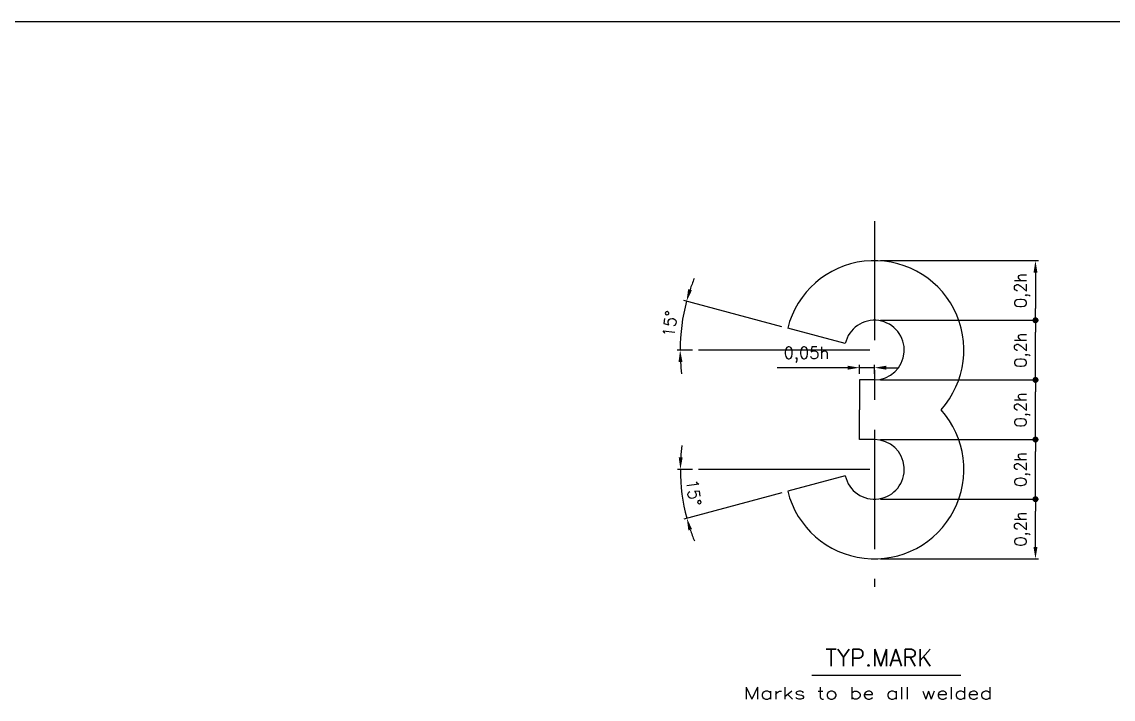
# Model space of a CAD drawing. Extents: x -79364 to 3230, y 28528 to 72157.
# Drawn here: x -46222 to -27924, y 59755 to 71113 of the extents above; entities that cross this region are included whole.
import ezdxf

# ---------------------------------------------------------------- set-up
doc = ezdxf.new("R2010")
doc.units = 0
doc.header["$LTSCALE"] = 500
doc.linetypes.add('CENTER', pattern=[7, 4, -1, 1, -1])
doc.layers.get('0').update_dxf_attribs({"linetype": 'CONTINUOUS'})
doc.layers.get('DEFPOINTS').update_dxf_attribs({"linetype": 'CONTINUOUS'})
doc.layers.add('AM_5', color=1, linetype='CONTINUOUS', lineweight=25)
for name, color, linetype in [('S0CE1', 1, 'CENTER'), ('S0CO1', 1, 'CONTINUOUS'), ('S0CO2', 2, 'CONTINUOUS'), ('S0DIM', 2, 'CONTINUOUS'), ('S0TX3', 3, 'CONTINUOUS')]:
    doc.layers.add(name, color=color, linetype=linetype)
doc.styles.add('35', font='romans', dxfattribs={"height": 350})
doc.styles.add('ROMANS', font='romans.shx', dxfattribs={"height": 200})
doc.dimstyles.new('ORGINAL$0', dxfattribs={"dimscale": 50, "dimtxt": 2, "dimasz": 2, "dimexe": 0.5, "dimexo": 1, "dimgap": 1, "dimtad": 1, "dimdec": 0, "dimdsep": 46, "dimtxsty": 'ROMANS', "dimcen": 0, "dimclrd": 1, "dimclre": 1, "dimclrt": 2, "dimadec": 0, "dimazin": 0, "dimtfac": 1, "dimtdec": 0, "dimtmove": 0, "dimatfit": 3, "dimfxl": 1, "dimtvp": 100, "dimtolj": 1, "dimarcsym": 0})
doc.dimstyles.new('ORGINAL$2', dxfattribs={"dimscale": 50, "dimtxt": 2, "dimasz": 2, "dimexe": 0.5, "dimexo": 1, "dimgap": 1, "dimtad": 1, "dimdec": 0, "dimdsep": 46, "dimtxsty": 'ROMANS', "dimcen": 0, "dimclrd": 1, "dimclre": 1, "dimclrt": 2, "dimadec": 0, "dimazin": 0, "dimtfac": 1, "dimtdec": 0, "dimtmove": 0, "dimatfit": 3, "dimfxl": 1, "dimtvp": 100, "dimtolj": 1, "dimarcsym": 0})

# ---------------------------------------------------------------- blocks, each defined once
blk = doc.blocks.new('GENDOT')
blk.add_line((0, 0), (-1, 0))
at = {"const_width": 0.25}
blk.add_lwpolyline([(-0.125, 0, 1), (0.125, 0, 1)], format="xyb", close=True, dxfattribs=at)
blk = doc.blocks.new('*D77')
at = {"layer": 'AM_5', "color": 1, "lineweight": -2, "transparency": 16777216}
for p, q in [((-31827, 67108), (-29177, 67108)), ((-29227, 66908), (-29227, 66308)), ((-31827, 66108), (-29177, 66108))]:
    blk.add_line(p, q, dxfattribs=at)
at = {"layer": 'AM_5', "color": 1, "transparency": 16777216}
blk.add_solid([(-29260, 66908), (-29194, 66908), (-29227, 67108)], dxfattribs=at)
at = {"layer": 'DEFPOINTS', "color": 0, "transparency": 16777216}
for p in [(-31927, 67108), (-31927, 66108), (-29227, 66108)]:
    blk.add_point(p, dxfattribs=at)
at = {"layer": 'AM_5', "color": 1, "lineweight": -2, "transparency": 16777216, "xscale": 200, "yscale": 200, "zscale": 200, "rotation": 270}
blk.add_blockref('GENDOT', (-29227, 66108), dxfattribs=at)
at = {"layer": 'AM_5', "color": 2, "transparency": 16777216, "insert": (-29446, 66608), "char_height": 200, "attachment_point": 5, "rotation": 90, "style": 'ROMANS'}
blk.add_mtext('\\A1;0,2h', dxfattribs=at)
blk = doc.blocks.new('*D78')
at = {"layer": 'AM_5', "color": 1, "lineweight": -2, "transparency": 16777216}
for p, q in [((-31827, 66108), (-29177, 66108)), ((-29227, 65308), (-29227, 65908)), ((-31827, 65108), (-29177, 65108))]:
    blk.add_line(p, q, dxfattribs=at)
at = {"layer": 'DEFPOINTS', "color": 0, "transparency": 16777216}
for p in [(-31927, 66108), (-29227, 66108), (-31927, 65108)]:
    blk.add_point(p, dxfattribs=at)
at = {"layer": 'AM_5', "color": 1, "lineweight": -2, "transparency": 16777216, "xscale": 200, "yscale": 200, "zscale": 200}
for p, rotation in [((-29227, 66108), 90), ((-29227, 65108), 270)]:
    blk.add_blockref('GENDOT', p, dxfattribs=dict(at, rotation=rotation))
at = {"layer": 'AM_5', "color": 2, "transparency": 16777216, "insert": (-29446, 65608), "char_height": 200, "attachment_point": 5, "rotation": 90, "style": 'ROMANS'}
blk.add_mtext('\\A1;0,2h', dxfattribs=at)
blk = doc.blocks.new('*D79')
at = {"layer": 'AM_5', "color": 1, "lineweight": -2, "transparency": 16777216}
for p, q in [((-31827, 65108), (-29177, 65108)), ((-29227, 64308), (-29227, 64908)), ((-31827, 64108), (-29177, 64108))]:
    blk.add_line(p, q, dxfattribs=at)
at = {"layer": 'DEFPOINTS', "color": 0, "transparency": 16777216}
for p in [(-31927, 65108), (-29227, 65108), (-31927, 64108)]:
    blk.add_point(p, dxfattribs=at)
at = {"layer": 'AM_5', "color": 1, "lineweight": -2, "transparency": 16777216, "xscale": 200, "yscale": 200, "zscale": 200}
for p, rotation in [((-29227, 65108), 90), ((-29227, 64108), 270)]:
    blk.add_blockref('GENDOT', p, dxfattribs=dict(at, rotation=rotation))
at = {"layer": 'AM_5', "color": 2, "transparency": 16777216, "insert": (-29446, 64608), "char_height": 200, "attachment_point": 5, "rotation": 90, "style": 'ROMANS'}
blk.add_mtext('\\A1;0,2h', dxfattribs=at)
blk = doc.blocks.new('*D80')
at = {"layer": 'AM_5', "color": 1, "lineweight": -2, "transparency": 16777216}
for p, q in [((-31827, 64108), (-29177, 64108)), ((-29227, 63308), (-29227, 63908)), ((-31827, 63108), (-29177, 63108))]:
    blk.add_line(p, q, dxfattribs=at)
at = {"layer": 'DEFPOINTS', "color": 0, "transparency": 16777216}
for p in [(-31927, 64108), (-29227, 64108), (-31927, 63108)]:
    blk.add_point(p, dxfattribs=at)
at = {"layer": 'AM_5', "color": 1, "lineweight": -2, "transparency": 16777216, "xscale": 200, "yscale": 200, "zscale": 200}
for p, rotation in [((-29227, 64108), 90), ((-29227, 63108), 270)]:
    blk.add_blockref('GENDOT', p, dxfattribs=dict(at, rotation=rotation))
at = {"layer": 'AM_5', "color": 2, "transparency": 16777216, "insert": (-29446, 63608), "char_height": 200, "attachment_point": 5, "rotation": 90, "style": 'ROMANS'}
blk.add_mtext('\\A1;0,2h', dxfattribs=at)
blk = doc.blocks.new('*D81')
at = {"layer": 'AM_5', "color": 1, "lineweight": -2, "transparency": 16777216}
for p, q in [((-31827, 63108), (-29177, 63108)), ((-29227, 62308), (-29227, 62908)), ((-31827, 62108), (-29177, 62108))]:
    blk.add_line(p, q, dxfattribs=at)
at = {"layer": 'AM_5', "color": 1, "transparency": 16777216}
blk.add_solid([(-29260, 62308), (-29194, 62308), (-29227, 62108)], dxfattribs=at)
at = {"layer": 'DEFPOINTS', "color": 0, "transparency": 16777216}
for p in [(-31927, 63108), (-29227, 63108), (-31927, 62108)]:
    blk.add_point(p, dxfattribs=at)
at = {"layer": 'AM_5', "color": 1, "lineweight": -2, "transparency": 16777216, "xscale": 200, "yscale": 200, "zscale": 200, "rotation": 90}
blk.add_blockref('GENDOT', (-29227, 63108), dxfattribs=at)
at = {"layer": 'AM_5', "color": 2, "transparency": 16777216, "insert": (-29446, 62608), "char_height": 200, "attachment_point": 5, "rotation": 90, "style": 'ROMANS'}
blk.add_mtext('\\A1;0,2h', dxfattribs=at)
blk = doc.blocks.new('*D82')
at = {"layer": 'AM_5', "color": 1, "lineweight": -2, "transparency": 16777216}
for p, q in [((-32177, 65208), (-32177, 65363)), ((-31927, 65208), (-31927, 65363)), ((-32377, 65313), (-33558, 65313)), ((-31927, 65313), (-32177, 65313)), ((-31727, 65313), (-31527, 65313))]:
    blk.add_line(p, q, dxfattribs=at)
at = {"layer": 'AM_5', "color": 1, "transparency": 16777216}
for points in [[(-32377, 65346), (-32377, 65280), (-32177, 65313)], [(-31727, 65346), (-31727, 65280), (-31927, 65313)]]:
    blk.add_solid(points, dxfattribs=at)
at = {"layer": 'DEFPOINTS', "color": 0, "transparency": 16777216}
for p in [(-32177, 65313), (-32177, 65108), (-31927, 65108)]:
    blk.add_point(p, dxfattribs=at)
at = {"layer": 'AM_5', "color": 2, "transparency": 16777216, "insert": (-33068, 65532), "char_height": 200, "attachment_point": 5, "style": 'ROMANS'}
blk.add_mtext('\\A1;0,05h', dxfattribs=at)
blk = doc.blocks.new('*D75')
at = {"layer": 'AM_5', "color": 1, "lineweight": -2, "transparency": 16777216}
for p, q in [((-33478, 66001), (-35125, 66442)), ((-34977, 65608), (-35235, 65608))]:
    blk.add_line(p, q, dxfattribs=at)
for start, end in [(157.7775, 161.3888), (165, 180), (183.6112, 187.2225)]:
    blk.add_arc((-32011, 65608), 3174, start, end, dxfattribs=at)
at = {"layer": 'AM_5', "color": 1, "transparency": 16777216}
for points in [[(-34987, 66611), (-35051, 66630), (-35077, 66429)], [(-35212, 65407), (-35145, 65409), (-35185, 65608)]]:
    blk.add_solid(points, dxfattribs=at)
at = {"layer": 'DEFPOINTS', "color": 0, "transparency": 16777216}
for p in [(-35137, 66159), (-33382, 65975), (-32415, 65716), (-34877, 65608), (-32003, 65608)]:
    blk.add_point(p, dxfattribs=at)
at = {"layer": 'AM_5', "color": 2, "transparency": 16777216, "insert": (-35356, 66048), "char_height": 200, "attachment_point": 5, "rotation": 82.5, "style": 'ROMANS'}
blk.add_mtext('\\A1;15°', dxfattribs=at)
blk = doc.blocks.new('*D76')
at = {"layer": 'AM_5', "color": 1, "lineweight": -2, "transparency": 16777216}
for p, q in [((-34977, 63608), (-35231, 63608)), ((-33478, 63215), (-35122, 62775))]:
    blk.add_line(p, q, dxfattribs=at)
for start, end in [(172.7692, 176.3846), (180, 195), (198.6154, 202.2308)]:
    blk.add_arc((-32011, 63608), 3170, start, end, dxfattribs=at)
at = {"layer": 'AM_5', "color": 1, "transparency": 16777216}
for points in [[(-35142, 63807), (-35208, 63809), (-35181, 63608)], [(-35047, 62586), (-34984, 62606), (-35073, 62788)]]:
    blk.add_solid(points, dxfattribs=at)
at = {"layer": 'DEFPOINTS', "color": 0, "transparency": 16777216}
for p in [(-34877, 63608), (-32415, 63500), (-32003, 63608), (-35169, 63332), (-33382, 63241)]:
    blk.add_point(p, dxfattribs=at)
at = {"layer": 'AM_5', "color": 2, "transparency": 16777216, "insert": (-34956, 63220), "char_height": 200, "attachment_point": 5, "rotation": 277.5, "style": 'ROMANS'}
blk.add_mtext('\\A1;15°', dxfattribs=at)

msp = doc.modelspace()

# ---------------------------------------------------------------- linework, layer by layer
at = {"layer": 'S0CE1', "color": 0}
msp.add_line((-31927.149, 67772.168), (-31927.149, 61639.696), dxfattribs=at)
at = {"layer": 'S0CO1', "color": 6}
msp.add_line((2296.555, 71112.568), (-78365.318, 71112.568), dxfattribs=at)
at = {"layer": 'S0CO1', "color": 0}
for p, q in [((-32002.76, 65607.986), (-34876.977, 65607.986)), ((-32002.76, 63607.986), (-34876.977, 63607.986)), ((-30477.291, 60150.196), (-32978.895, 60150.196))]:
    msp.add_line(p, q, dxfattribs=at)
at = {"layer": 'S0CO2', "color": 0}
for p, q in [((-32415.287, 65716.251), (-33381.518, 65975.151)), ((-31927.149, 65107.986), (-32177.149, 65107.986)), ((-32177.149, 65107.986), (-32177.149, 64607.986)), ((-32177.149, 64107.986), (-32177.149, 64607.986)), ((-31927.149, 64107.986), (-32177.149, 64107.986)), ((-32415.287, 63499.721), (-33381.518, 63240.82))]:
    msp.add_line(p, q, dxfattribs=at)
for centre, radius, start, end in [((-31927.149, 65607.986), 1500, 318.1896851, 165.8313359), ((-31927.149, 65607.986), 500, 270, 167.4947084), ((-31927.149, 63607.986), 1500, 194.1686641, 41.8103149), ((-31927.149, 63607.986), 500, 192.5052916, 90)]:
    msp.add_arc(centre, radius, start, end, dxfattribs=at)

# ---------------------------------------------------------------- texts
at = {"layer": 'S0DIM', "color": 0, "style": 'ROMANS', "width": 1.35}
msp.add_text('Marks to be all welded', height=200, dxfattribs=at).set_placement((-34121.653, 59754.895))
at = {"layer": 'S0TX3', "color": 0, "style": '35'}
msp.add_text('TYP.MARK', height=280, dxfattribs=at).set_placement((-32745.931, 60310.876))

# ---------------------------------------------------------------- dimensions: what is measured, and where the dimension line sits
at = {"layer": 'AM_5', "color": 0}
for base, p1, p2, override, picture, middle in [((-29227.149, 66107.986), (-31927.149, 67107.986), (-31927.149, 66107.986), {"dimscale": 100, "dimblk2": 'GENDOT', "dimsah": 1, "dimtix": 1}, '*D77', (-29446.197, 66607.986)), ((-29227.149, 66107.986), (-31927.149, 65107.986), (-31927.149, 66107.986), {"dimscale": 100, "dimblk": 'GENDOT', "dimtix": 1}, '*D78', (-29446.197, 65607.986)), ((-29227.149, 65107.986), (-31927.149, 64107.986), (-31927.149, 65107.986), {"dimscale": 100, "dimblk": 'GENDOT', "dimtix": 1}, '*D79', (-29446.197, 64607.986)), ((-29227.149, 64107.986), (-31927.149, 63107.986), (-31927.149, 64107.986), {"dimscale": 100, "dimblk": 'GENDOT', "dimtix": 1}, '*D80', (-29446.197, 63607.986)), ((-29227.149, 63107.986), (-31927.149, 62107.986), (-31927.149, 63107.986), {"dimscale": 100, "dimblk2": 'GENDOT', "dimsah": 1, "dimtix": 1}, '*D81', (-29446.197, 62607.986))]:
    dim = msp.add_linear_dim(base=base, p1=p1, p2=p2, angle=90, text='0,2h', dimstyle='ORGINAL$0', override=override, dxfattribs=at)
    dim.commit()
    dim.dimension.update_dxf_attribs({"geometry": picture, "text_midpoint": middle})
for base, line1, line2, picture, middle in [((-35136.732, 66159.095), ((-32415.287, 65716.251), (-33381.518, 65975.151)), ((-32002.76, 65607.986), (-34876.977, 65607.986)), '*D75', (-35356.085, 66048.343)), ((-35169.253, 63331.695), ((-32002.76, 63607.986), (-34876.977, 63607.986)), ((-32415.287, 63499.721), (-33381.518, 63240.82)), '*D76', (-34955.906, 63220.313))]:
    dim = msp.add_angular_dim_2l(base=base, line1=line1, line2=line2, dimstyle='ORGINAL$2', override={"dimscale": 100, "dimlfac": 1}, dxfattribs=at)
    dim.commit()
    dim.dimension.update_dxf_attribs({"geometry": picture, "text_midpoint": middle})
dim = msp.add_linear_dim(base=(-32177.149, 65312.962), p1=(-31927.149, 65107.986), p2=(-32177.149, 65107.986), text='0,05h', dimstyle='ORGINAL$0', override={"dimscale": 100, "dimlfac": 1}, dxfattribs=at)
dim.commit()
dim.dimension.update_dxf_attribs({"geometry": '*D82', "text_midpoint": (-33067.626, 65532.01)})

doc.saveas('drawing.dxf')
